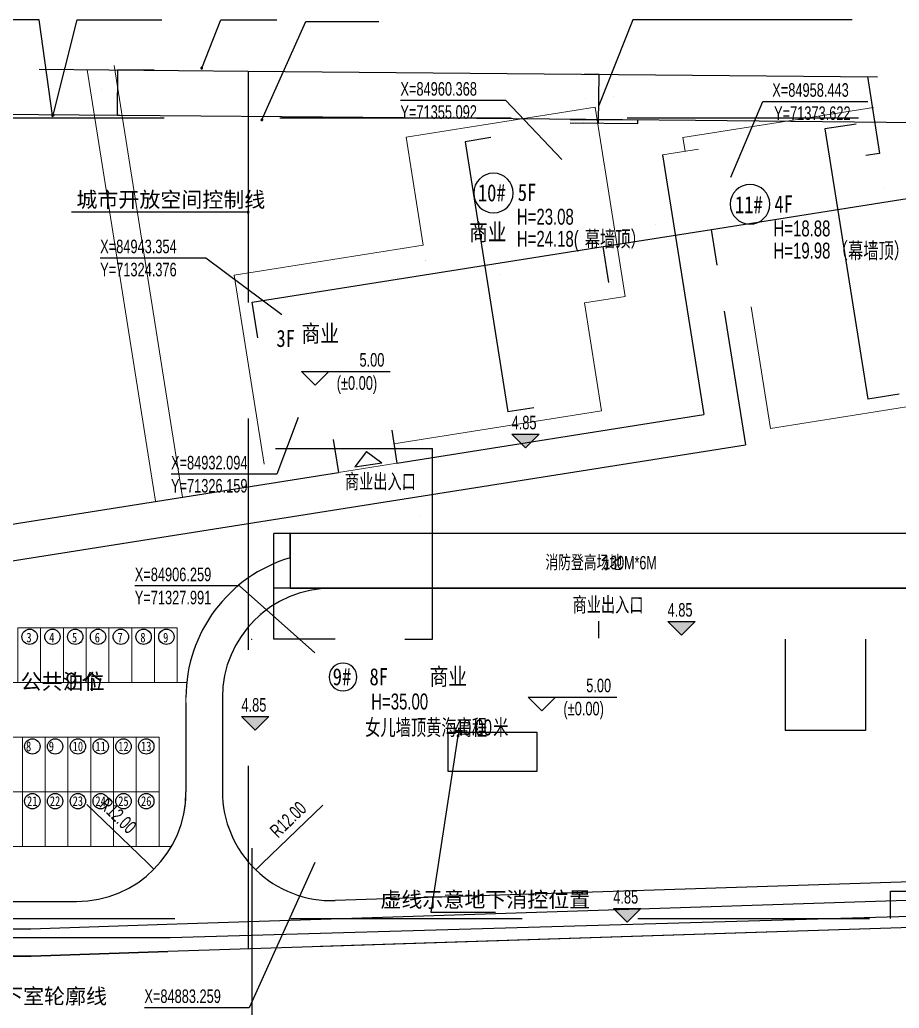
# Model space of a CAD drawing. Header units: metres. Extents: x 71066629 to 71646772, y 84793253 to 85208804.
# Drawn here: x 71295613 to 71392108, y 84867276 to 84975708 of the extents above; entities that cross this region are included whole.
import ezdxf

# ---------------------------------------------------------------- set-up
doc = ezdxf.new("R2010")
doc.units = ezdxf.units.M
doc.header["$LTSCALE"] = 1000
doc.linetypes.add('DASHEDX2', pattern=[38.1, 25.4, -12.7])
for name, color, linetype in [('A_N_DIM_LEAD', 3, 'CONTINUOUS'), ('A_N_PUB_TEXT', 7, 'CONTINUOUS'), ('A_SITEP_TEX_2', 7, 'CONTINUOUS'), ('DIM_COOR', 3, 'CONTINUOUS'), ('DIM_SYMB', 3, 'CONTINUOUS'), ('G-ANNO-DIMS', 3, 'CONTINUOUS'), ('G-ANNO-LEVL', 3, 'CONTINUOUS'), ('G-ANNO-TEXT', 7, 'CONTINUOUS'), ('G-BLDG-MULT', 1, 'CONTINUOUS'), ('G-BSMT-OTLN', 5, 'DASHEDX2'), ('G-FRIE-FLWL', 6, 'CONTINUOUS'), ('G-PLTG', 105, 'CONTINUOUS'), ('G-SITE-开放', 1, 'DASHEDX2'), ('G-STRU', 134, 'CONTINUOUS'), ('G_DRIV_ROAD', 145, 'CONTINUOUS'), ('G_N_PUB_TEXT', 7, 'CONTINUOUS'), ('PUB_DIM', 3, 'CONTINUOUS'), ('PUB_TEXT', 7, 'CONTINUOUS')]:
    doc.layers.add(name, color=color, linetype=linetype)
for name, color, linetype, lineweight in [('G-OTHR', 169, 'CONTINUOUS', 13), ('G-PARG', 35, 'CONTINUOUS', 13), ('G-ROAD-园区', 175, 'CONTINUOUS', 13)]:
    doc.layers.add(name, color=color, linetype=linetype, lineweight=lineweight)
doc.styles.add('_TCH_DIM', font='_TCH_DIM')
doc.styles.add('GAD A', font='GAD A')
doc.styles.get("Standard").update_dxf_attribs({"font": 'STANDARD'})
doc.styles.add('黑体', font='黑体')
doc.dimstyles.get("Standard").update_dxf_attribs({"dimtxt": 2, "dimasz": 1, "dimexe": 0.18, "dimexo": 0.0625, "dimgap": 1, "dimtad": 0, "dimtoh": 1, "dimdec": 1, "dimzin": 0, "dimdsep": 46, "dimtxsty": 'STANDARD', "dimcen": 0.09, "dimadec": 0, "dimazin": 0, "dimtfac": 1, "dimtdec": 4, "dimtofl": 0, "dimtmove": 0, "dimatfit": 3, "dimtolj": 1, "dimtzin": 0, "dimarcsym": 0})

# ---------------------------------------------------------------- blocks, each defined once
blk = doc.blocks.new('*D29')
at = {"layer": 'G-FRIE-FLWL', "color": 0, "linetype": 'ByBlock', "lineweight": -2}
for p, q in [((71330236, 84913359), (71323490, 84913359)), ((71323490, 84907759), (71323490, 84913359)), ((71330236, 84907759), (71323490, 84907759))]:
    blk.add_line(p, q, dxfattribs=at)
for points in [[(71323490, 84913359), (71323490, 84913358), (71323490, 84913358)], [(71323490, 84907759), (71323490, 84907760), (71323490, 84907760)]]:
    blk.add_solid(points, dxfattribs=at)
at = {"layer": 'G-FRIE-FLWL', "color": 0, "linetype": 'CONTINUOUS', "lineweight": -2, "insert": (71321990, 84910559), "char_height": 2, "width": 7.78, "attachment_point": 5, "rotation": 90}
blk.add_mtext('5600.0', dxfattribs=at)
blk = doc.blocks.new('*D30')
at = {"layer": 'G-FRIE-FLWL', "color": 0, "linetype": 'ByBlock', "lineweight": -2}
for p, q in [((71330236, 84919359), (71323490, 84919359)), ((71323490, 84913359), (71323490, 84919359)), ((71330236, 84913359), (71323490, 84913359))]:
    blk.add_line(p, q, dxfattribs=at)
for points in [[(71323490, 84919359), (71323490, 84919358), (71323490, 84919358)], [(71323490, 84913359), (71323490, 84913360), (71323490, 84913360)]]:
    blk.add_solid(points, dxfattribs=at)
at = {"layer": 'G-FRIE-FLWL', "color": 0, "linetype": 'CONTINUOUS', "lineweight": -2, "insert": (71321990, 84916359), "char_height": 2, "width": 7.78, "attachment_point": 5, "rotation": 90}
blk.add_mtext('6000.0', dxfattribs=at)
blk = doc.blocks.new('*D64')
at = {"layer": 'PUB_DIM', "color": 0, "linetype": 'ByBlock', "lineweight": -2}
for p, q in [((71357540, 84969751), (71359176, 84969736)), ((71359128, 84964378), (71359176, 84969736)), ((71357492, 84964393), (71359128, 84964378))]:
    blk.add_line(p, q, dxfattribs=at)
for points in [[(71359176, 84969736), (71359176, 84969735), (71359176, 84969735)], [(71359128, 84964378), (71359128, 84964379), (71359128, 84964379)]]:
    blk.add_solid(points, dxfattribs=at)
at = {"layer": 'PUB_DIM', "color": 0, "linetype": 'CONTINUOUS', "lineweight": -2, "insert": (71357652, 84967071), "char_height": 2, "width": 7.78, "attachment_point": 5, "rotation": 89.48572}
blk.add_mtext('5357.5', dxfattribs=at)
blk = doc.blocks.new('*D67')
at = {"layer": 'G-ANNO-DIMS', "color": 0, "linetype": 'ByBlock', "lineweight": -2}
for p, q in [((71387392, 84964269), (71383961, 84963726)), ((71383961, 84963726), (71388654, 84934095)), ((71392085, 84934638), (71388654, 84934095))]:
    blk.add_line(p, q, dxfattribs=at)
for points in [[(71383961, 84963726), (71383961, 84963725), (71383961, 84963725)], [(71388654, 84934095), (71388653, 84934096), (71388654, 84934096)]]:
    blk.add_solid(points, dxfattribs=at)
at = {"layer": 'G-ANNO-DIMS', "color": 0, "linetype": 'CONTINUOUS', "lineweight": -2, "insert": (71387789, 84949145), "char_height": 2, "width": 6.22, "attachment_point": 5, "rotation": 279}
blk.add_mtext('30.00', dxfattribs=at)
blk = doc.blocks.new('*D68')
at = {"layer": 'G-ANNO-DIMS', "color": 0, "linetype": 'ByBlock', "lineweight": -2}
for p, q in [((71347312, 84962781), (71344474, 84962331)), ((71344474, 84962331), (71349167, 84932701)), ((71352005, 84933150), (71349167, 84932701))]:
    blk.add_line(p, q, dxfattribs=at)
for points in [[(71344474, 84962331), (71344474, 84962330), (71344474, 84962330)], [(71349167, 84932701), (71349167, 84932702), (71349167, 84932702)]]:
    blk.add_solid(points, dxfattribs=at)
at = {"layer": 'G-ANNO-DIMS', "color": 0, "linetype": 'CONTINUOUS', "lineweight": -2, "insert": (71348302, 84947751), "char_height": 2, "width": 6.22, "attachment_point": 5, "rotation": 278.99999}
blk.add_mtext('30.00', dxfattribs=at)
blk = doc.blocks.new('*D69')
at = {"layer": 'G-ANNO-DIMS', "color": 0, "linetype": 'ByBlock', "lineweight": -2}
for p, q in [((71355996, 84964786), (71363424, 84964724)), ((71363420, 84964344), (71363424, 84964724)), ((71355992, 84964406), (71363421, 84964344))]:
    blk.add_line(p, q, dxfattribs=at)
for points in [[(71363424, 84964724), (71363424, 84964723), (71363423, 84964723)], [(71363420, 84964344), (71363420, 84964345), (71363421, 84964345)]]:
    blk.add_solid(points, dxfattribs=at)
at = {"layer": 'G-ANNO-DIMS', "color": 0, "linetype": 'CONTINUOUS', "lineweight": -2, "insert": (71360714, 84967291), "char_height": 2, "width": 4.67, "attachment_point": 5, "rotation": 89.52177}
blk.add_mtext('0.38', dxfattribs=at)
blk = doc.blocks.new('*D70')
at = {"layer": 'G-ANNO-DIMS', "color": 0, "linetype": 'ByBlock', "lineweight": -2}
for p, q in [((71321120, 84944730), (71359640, 84950831)), ((71360262, 84946904), (71359640, 84950832)), ((71321742, 84940803), (71321120, 84944731))]:
    blk.add_line(p, q, dxfattribs=at)
for points in [[(71359640, 84950831), (71359639, 84950831), (71359639, 84950831)], [(71321120, 84944730), (71321121, 84944731), (71321121, 84944730)]]:
    blk.add_solid(points, dxfattribs=at)
at = {"layer": 'G-ANNO-DIMS', "color": 0, "linetype": 'CONTINUOUS', "lineweight": -2, "insert": (71340146, 84949262), "char_height": 2, "width": 6.22, "attachment_point": 5, "rotation": 8.99999}
blk.add_mtext('39.00', dxfattribs=at)
blk = doc.blocks.new('*D71')
at = {"layer": 'G-ANNO-DIMS', "color": 0, "linetype": 'ByBlock', "lineweight": -2}
for p, q in [((71359640, 84950831), (71371493, 84952709)), ((71372115, 84948782), (71371492, 84952709)), ((71360262, 84946904), (71359640, 84950832))]:
    blk.add_line(p, q, dxfattribs=at)
for points in [[(71371493, 84952709), (71371492, 84952708), (71371491, 84952709)], [(71359640, 84950831), (71359641, 84950832), (71359641, 84950831)]]:
    blk.add_solid(points, dxfattribs=at)
at = {"layer": 'G-ANNO-DIMS', "color": 0, "linetype": 'CONTINUOUS', "lineweight": -2, "insert": (71365332, 84953252), "char_height": 2, "width": 5.78, "attachment_point": 5, "rotation": 8.99999}
blk.add_mtext('12.00', dxfattribs=at)
blk = doc.blocks.new('*D72')
at = {"layer": 'G-ANNO-DIMS', "color": 0, "linetype": 'ByBlock', "lineweight": -2}
for p, q in [((71371493, 84952709), (71410012, 84958810)), ((71410634, 84954882), (71410012, 84958810)), ((71372115, 84948782), (71371492, 84952709))]:
    blk.add_line(p, q, dxfattribs=at)
for points in [[(71410012, 84958810), (71410011, 84958809), (71410011, 84958810)], [(71371493, 84952709), (71371493, 84952709), (71371494, 84952709)]]:
    blk.add_solid(points, dxfattribs=at)
at = {"layer": 'G-ANNO-DIMS', "color": 0, "linetype": 'CONTINUOUS', "lineweight": -2, "insert": (71390518, 84957241), "char_height": 2, "width": 6.22, "attachment_point": 5, "rotation": 8.99999}
blk.add_mtext('39.00', dxfattribs=at)
blk = doc.blocks.new('*D74')
at = {"layer": 'G-ANNO-DIMS', "color": 0, "linetype": 'ByBlock', "lineweight": -2}
for p, q in [((71337867, 84928662), (71340895, 84928662)), ((71340895, 84907759), (71340895, 84928662)), ((71337867, 84907759), (71340895, 84907759))]:
    blk.add_line(p, q, dxfattribs=at)
for points in [[(71340895, 84928662), (71340895, 84928661), (71340894, 84928661)], [(71340895, 84907759), (71340894, 84907760), (71340895, 84907760)]]:
    blk.add_solid(points, dxfattribs=at)
at = {"layer": 'G-ANNO-DIMS', "color": 0, "linetype": 'CONTINUOUS', "lineweight": -2, "insert": (71339520, 84921230), "char_height": 2, "width": 9.33, "attachment_point": 5, "rotation": 90}
blk.add_mtext('20902.3', dxfattribs=at)
blk = doc.blocks.new('*D81')
at = {"layer": 'G-ANNO-DIMS', "color": 0, "linetype": 'ByBlock', "lineweight": -2}
for p, q in [((71240553, 84884852), (71240553, 84856704)), ((71321069, 84884852), (71321069, 84856704)), ((71240553, 84856704), (71321069, 84856704))]:
    blk.add_line(p, q, dxfattribs=at)
for points in [[(71240553, 84856704), (71240554, 84856705), (71240554, 84856704)], [(71321069, 84856704), (71321068, 84856704), (71321068, 84856705)]]:
    blk.add_solid(points, dxfattribs=at)
at = {"layer": 'G-ANNO-DIMS', "color": 0, "linetype": 'CONTINUOUS', "lineweight": -2, "insert": (71280811, 84858204), "char_height": 2, "width": 6.44, "attachment_point": 5}
blk.add_mtext('80.47', dxfattribs=at)
blk = doc.blocks.new('*D82')
at = {"layer": 'G-ANNO-DIMS', "color": 0, "linetype": 'ByBlock', "lineweight": -2}
for p, q in [((71321069, 84884852), (71321069, 84856704)), ((71460491, 84884852), (71460491, 84856704)), ((71321069, 84856704), (71460491, 84856704))]:
    blk.add_line(p, q, dxfattribs=at)
for points in [[(71321069, 84856704), (71321070, 84856705), (71321070, 84856704)], [(71460491, 84856704), (71460490, 84856704), (71460490, 84856705)]]:
    blk.add_solid(points, dxfattribs=at)
at = {"layer": 'G-ANNO-DIMS', "color": 0, "linetype": 'CONTINUOUS', "lineweight": -2, "insert": (71390780, 84858204), "char_height": 2, "width": 10.67, "attachment_point": 5}
blk.add_mtext('139422.7', dxfattribs=at)
blk = doc.blocks.new('*D89')
at = {"layer": 'G-ANNO-DIMS', "color": 0, "linetype": 'ByBlock', "lineweight": -2}
for p, q in [((71306328, 84965201), (71306369, 84970201)), ((71310370, 84970167), (71306369, 84970201)), ((71310328, 84965168), (71306327, 84965201))]:
    blk.add_line(p, q, dxfattribs=at)
for points in [[(71306369, 84970201), (71306370, 84970200), (71306369, 84970200)], [(71306328, 84965201), (71306327, 84965202), (71306328, 84965202)]]:
    blk.add_solid(points, dxfattribs=at)
at = {"layer": 'G-ANNO-DIMS', "color": 0, "linetype": 'CONTINUOUS', "lineweight": -2, "insert": (71304573, 84968045), "char_height": 2, "width": 4.67, "attachment_point": 5, "rotation": 89.52143}
blk.add_mtext('5.00', dxfattribs=at)
blk = doc.blocks.new('*D143')
at = {"layer": 'PUB_DIM', "color": 0, "linetype": 'ByBlock', "lineweight": -2}
for p, q in [((71321064, 84907760), (71321058, 84907760)), ((71321058, 84907734), (71321058, 84907760)), ((71321064, 84907734), (71321058, 84907734))]:
    blk.add_line(p, q, dxfattribs=at)
for points in [[(71321058, 84907760), (71321059, 84907759), (71321058, 84907759)], [(71321058, 84907734), (71321058, 84907735), (71321059, 84907735)]]:
    blk.add_solid(points, dxfattribs=at)
at = {"layer": 'PUB_DIM', "color": 0, "linetype": 'CONTINUOUS', "lineweight": -2, "insert": (71321057, 84907747), "char_height": 2, "width": 4.67, "attachment_point": 5, "rotation": 90}
blk.add_mtext('26.0', dxfattribs=at)
blk = doc.blocks.new('*D144')
at = {"layer": 'PUB_DIM', "color": 0, "linetype": 'ByBlock', "lineweight": -2}
for p, q in [((71321064, 84907734), (71321058, 84907734)), ((71321058, 84907729), (71321058, 84907734)), ((71321064, 84907729), (71321058, 84907729))]:
    blk.add_line(p, q, dxfattribs=at)
for points in [[(71321058, 84907734), (71321059, 84907733), (71321058, 84907733)], [(71321058, 84907729), (71321058, 84907730), (71321059, 84907730)]]:
    blk.add_solid(points, dxfattribs=at)
at = {"layer": 'PUB_DIM', "color": 0, "linetype": 'CONTINUOUS', "lineweight": -2, "insert": (71321057, 84907731), "char_height": 2, "width": 3.33, "attachment_point": 5, "rotation": 90}
blk.add_mtext('4.8', dxfattribs=at)
blk = doc.blocks.new('*D145')
at = {"layer": 'PUB_DIM', "color": 0, "linetype": 'ByBlock', "lineweight": -2}
for p, q in [((71321064, 84907729), (71321058, 84907729)), ((71321058, 84907726), (71321058, 84907729)), ((71321064, 84907726), (71321058, 84907726))]:
    blk.add_line(p, q, dxfattribs=at)
for points in [[(71321058, 84907729), (71321059, 84907728), (71321058, 84907728)], [(71321058, 84907726), (71321058, 84907727), (71321059, 84907727)]]:
    blk.add_solid(points, dxfattribs=at)
at = {"layer": 'PUB_DIM', "color": 0, "linetype": 'CONTINUOUS', "lineweight": -2, "insert": (71321057, 84907731), "char_height": 2, "width": 3.11, "attachment_point": 5, "rotation": 90}
blk.add_mtext('3.0', dxfattribs=at)
blk = doc.blocks.new('*D156')
at = {"layer": 'PUB_DIM', "color": 0, "linetype": 'ByBlock', "lineweight": -2}
for p, q in [((71327288, 84907781), (71327293, 84907781)), ((71327292, 84907760), (71327297, 84907760)), ((71327293, 84907781), (71327296, 84907760))]:
    blk.add_line(p, q, dxfattribs=at)
for points in [[(71327293, 84907781), (71327293, 84907780), (71327293, 84907780)], [(71327296, 84907760), (71327296, 84907761), (71327296, 84907761)]]:
    blk.add_solid(points, dxfattribs=at)
at = {"layer": 'PUB_DIM', "color": 0, "linetype": 'CONTINUOUS', "lineweight": -2, "insert": (71327296, 84907771), "char_height": 2, "width": 4.22, "attachment_point": 5, "rotation": 279}
blk.add_mtext('21.2', dxfattribs=at)
blk = doc.blocks.new('*D161')
at = {"layer": 'PUB_DIM', "color": 0, "linetype": 'ByBlock', "lineweight": -2}
for p, q in [((71321064, 84907760), (71321058, 84907760)), ((71321058, 84907734), (71321058, 84907760)), ((71321064, 84907734), (71321058, 84907734))]:
    blk.add_line(p, q, dxfattribs=at)
for points in [[(71321058, 84907760), (71321059, 84907759), (71321058, 84907759)], [(71321058, 84907734), (71321058, 84907735), (71321059, 84907735)]]:
    blk.add_solid(points, dxfattribs=at)
at = {"layer": 'PUB_DIM', "color": 0, "linetype": 'CONTINUOUS', "lineweight": -2, "insert": (71321057, 84907747), "char_height": 2, "width": 4.67, "attachment_point": 5, "rotation": 90}
blk.add_mtext('26.0', dxfattribs=at)
blk = doc.blocks.new('*D162')
at = {"layer": 'PUB_DIM', "color": 0, "linetype": 'ByBlock', "lineweight": -2}
for p, q in [((71321064, 84907734), (71321058, 84907734)), ((71321058, 84907729), (71321058, 84907734)), ((71321064, 84907729), (71321058, 84907729))]:
    blk.add_line(p, q, dxfattribs=at)
for points in [[(71321058, 84907734), (71321059, 84907733), (71321058, 84907733)], [(71321058, 84907729), (71321058, 84907730), (71321059, 84907730)]]:
    blk.add_solid(points, dxfattribs=at)
at = {"layer": 'PUB_DIM', "color": 0, "linetype": 'CONTINUOUS', "lineweight": -2, "insert": (71321057, 84907731), "char_height": 2, "width": 3.33, "attachment_point": 5, "rotation": 90}
blk.add_mtext('4.8', dxfattribs=at)
blk = doc.blocks.new('*D163')
at = {"layer": 'PUB_DIM', "color": 0, "linetype": 'ByBlock', "lineweight": -2}
for p, q in [((71321064, 84907729), (71321058, 84907729)), ((71321058, 84907726), (71321058, 84907729)), ((71321064, 84907726), (71321058, 84907726))]:
    blk.add_line(p, q, dxfattribs=at)
for points in [[(71321058, 84907729), (71321059, 84907728), (71321058, 84907728)], [(71321058, 84907726), (71321058, 84907727), (71321059, 84907727)]]:
    blk.add_solid(points, dxfattribs=at)
at = {"layer": 'PUB_DIM', "color": 0, "linetype": 'CONTINUOUS', "lineweight": -2, "insert": (71321057, 84907731), "char_height": 2, "width": 3.11, "attachment_point": 5, "rotation": 90}
blk.add_mtext('3.0', dxfattribs=at)
blk = doc.blocks.new('*D170')
at = {"layer": 'PUB_DIM', "color": 0, "linetype": 'ByBlock', "lineweight": -2}
for p, q in [((71327288, 84907781), (71327293, 84907781)), ((71327292, 84907760), (71327297, 84907760)), ((71327293, 84907781), (71327296, 84907760))]:
    blk.add_line(p, q, dxfattribs=at)
for points in [[(71327293, 84907781), (71327293, 84907780), (71327293, 84907780)], [(71327296, 84907760), (71327296, 84907761), (71327296, 84907761)]]:
    blk.add_solid(points, dxfattribs=at)
at = {"layer": 'PUB_DIM', "color": 0, "linetype": 'CONTINUOUS', "lineweight": -2, "insert": (71327296, 84907771), "char_height": 2, "width": 4.22, "attachment_point": 5, "rotation": 279}
blk.add_mtext('21.2', dxfattribs=at)
blk = doc.blocks.new('*D171')
at = {"layer": 'PUB_DIM', "color": 0, "linetype": 'ByBlock', "lineweight": -2}
for p, q in [((71367425, 84907765), (71367421, 84907765)), ((71367421, 84907760), (71367421, 84907765)), ((71367425, 84907760), (71367421, 84907760))]:
    blk.add_line(p, q, dxfattribs=at)
for points in [[(71367421, 84907765), (71367421, 84907764), (71367421, 84907764)], [(71367421, 84907760), (71367421, 84907761), (71367421, 84907761)]]:
    blk.add_solid(points, dxfattribs=at)
at = {"layer": 'PUB_DIM', "color": 0, "linetype": 'CONTINUOUS', "lineweight": -2, "insert": (71367420, 84907762), "char_height": 2, "width": 3.11, "attachment_point": 5, "rotation": 270}
blk.add_mtext('5.0', dxfattribs=at)
blk = doc.blocks.new('*D172')
at = {"layer": 'PUB_DIM', "color": 0, "linetype": 'ByBlock', "lineweight": -2}
for p, q in [((71367425, 84907771), (71367421, 84907771)), ((71367421, 84907765), (71367421, 84907771)), ((71367425, 84907765), (71367421, 84907765))]:
    blk.add_line(p, q, dxfattribs=at)
for points in [[(71367421, 84907771), (71367421, 84907770), (71367421, 84907770)], [(71367421, 84907765), (71367421, 84907766), (71367421, 84907766)]]:
    blk.add_solid(points, dxfattribs=at)
at = {"layer": 'PUB_DIM', "color": 0, "linetype": 'CONTINUOUS', "lineweight": -2, "insert": (71367420, 84907768), "char_height": 2, "width": 3.11, "attachment_point": 5, "rotation": 270}
blk.add_mtext('6.0', dxfattribs=at)

msp = doc.modelspace()

# ---------------------------------------------------------------- hatches: boundary and pattern name
at = {"layer": 'G-ANNO-LEVL'}
for points in [[(71351089.15, 84928754.3), (71349589.15, 84930254.3), (71352589.15, 84930254.3)], [(71368206.99, 84908206.87), (71366706.99, 84909706.87), (71369706.99, 84909706.87)], [(71321446.41, 84897778.79), (71319946.41, 84899278.79), (71322946.41, 84899278.79)], [(71362242.84, 84876726.32), (71360742.84, 84878226.32), (71363742.84, 84878226.32)]]:
    msp.add_hatch(color=256, dxfattribs=at).paths.add_polyline_path(points, flags=0)
at = {"layer": 'G-FRIE-FLWL'}
h = msp.add_hatch(dxfattribs=at)
h.set_pattern_fill('AR-HBONE', color=256, scale=1000, style=0)
h.set_pattern_definition([])
edge = h.paths.add_edge_path(flags=0)
edge.add_line((71422891.6, 84958159.31), (71422891.6, 84931359.31))
edge.add_arc((71410891.6, 84931359.31), 12000, 270, 0, ccw=False)
edge.add_line((71410891.6, 84919359.31), (71325291.54, 84919359.31))
edge.add_line((71325291.54, 84919359.31), (71325291.54, 84913359.31))
edge.add_line((71325291.54, 84913359.31), (71410891.6, 84913359.31))
edge.add_arc((71410891.6, 84931359.31), 18000, 270, 0)
edge.add_line((71428891.6, 84931359.31), (71428891.6, 84958159.32))
edge.add_line((71428891.6, 84958159.32), (71422891.6, 84958159.31))
at = {"layer": 'G-PLTG'}
h = msp.add_hatch(dxfattribs=at)
h.set_pattern_fill('CROSS', color=256, scale=500, style=0)
h.set_pattern_definition([])
h.paths.add_polyline_path([(71272819.29, 84923494.12), (71273836.12, 84917074.11), (71310516.25, 84922883.67), (71303017.51, 84970228.86), (71266149.71, 84970535.81), (71259417.97, 84970255), (71266970.88, 84922567.83)], flags=0)
h = msp.add_hatch(dxfattribs=at)
h.set_pattern_fill('CROSS', color=256, scale=500, style=0)
h.set_pattern_definition([])
h.paths.add_polyline_path([(71337997.71, 84962824.24), (71358739.16, 84966109.36), (71362025.25, 84945362.82), (71357587.72, 84944613.26), (71359456.9, 84932811.69), (71336654.4, 84929200.13), (71336990.7, 84927076.81), (71359793.2, 84930688.37), (71370657.93, 84932409.18), (71366144.83, 84960903.78), (71368613.89, 84961294.84), (71368379.24, 84962776.37), (71389158.83, 84966067.53), (71388619.69, 84969471.53), (71306058.93, 84970203.45), (71313479.32, 84923352.98), (71322754.89, 84924822.08), (71330570.73, 84926059.99), (71330234.42, 84928183.31), (71322418.59, 84926945.4), (71319133.46, 84947686.86), (71339874.92, 84950971.98)], flags=0)
h = msp.add_hatch(dxfattribs=at)
h.set_pattern_fill('CROSS', color=256, scale=500, style=0)
h.set_pattern_definition([])
edge = h.paths.add_edge_path(flags=0)
edge.add_line((71409631.09, 84925359.31), (71409631.09, 84919359.31))
edge.add_line((71409631.09, 84919359.31), (71410891.6, 84919359.31))
edge.add_arc((71410891.6, 84931359.31), 12000, 270, 0)
edge.add_line((71422891.6, 84931359.31), (71422891.6, 84958159.31))
edge.add_line((71422891.6, 84958159.31), (71425908.21, 84958159.32))
edge.add_arc((71440891.6, 84952547.01), 16000, 90, 159.4656445, ccw=False)
edge.add_line((71440891.6, 84968547.01), (71440895.56, 84968923.43))
edge.add_line((71440895.56, 84968923.43), (71393183.13, 84969425.16))
edge.add_line((71393183.13, 84969425.16), (71395480.64, 84954919.23))
edge.add_line((71395480.64, 84954919.23), (71411739.37, 84957494.36))
edge.add_line((71411739.37, 84957494.36), (71415024.49, 84936752.9))
edge.add_line((71415024.49, 84936752.9), (71377986.02, 84930886.59))
edge.add_line((71377986.02, 84930886.59), (71375874.15, 84944220.38))
edge.add_line((71375874.15, 84944220.38), (71372911.41, 84943751.13))
edge.add_line((71372911.41, 84943751.13), (71375234.43, 84929084.16))
edge.add_line((71375234.43, 84929084.16), (71248287.88, 84908977.81))
edge.add_line((71248287.88, 84908977.81), (71250400.77, 84908977.81))
edge.add_line((71250400.77, 84908977.81), (71312900.78, 84908999.99))
edge.add_line((71312900.78, 84908999.99), (71315788.83, 84908999.99))
edge.add_arc((71329846.57, 84901359.31), 16000, 106.5402702, 151.474984, ccw=False)
edge.add_line((71325291.54, 84916697.23), (71325291.54, 84919359.31))
edge.add_line((71325291.54, 84919359.31), (71392131.09, 84919359.31))
edge.add_line((71392131.09, 84919359.31), (71392131.09, 84925359.31))
edge.add_line((71392131.09, 84925359.31), (71409631.09, 84925359.31))
h = msp.add_hatch(dxfattribs=at)
h.set_pattern_fill('CROSS', color=256, scale=500, style=0)
h.set_pattern_definition([])
edge = h.paths.add_edge_path(flags=0)
edge.add_line((71315788.83, 84908999.99), (71312900.78, 84908999.99))
edge.add_line((71312900.78, 84908999.99), (71312900.78, 84902999.99))
edge.add_line((71312900.78, 84902999.99), (71313930.91, 84902999.99))
edge.add_arc((71329846.57, 84901359.31), 16000, 151.474984, 174.114408, ccw=False)

# ---------------------------------------------------------------- linework, layer by layer
at = {"layer": 'A_N_DIM_LEAD'}
for p, q in [((71343691.45, 84897159.31), (71340702.34, 84877829.08)), ((71340702.34, 84877829.08), (71347824.83, 84877829.08))]:
    msp.add_line(p, q, dxfattribs=at)
msp.add_lwpolyline([(71343706.73, 84897258.14, 1), (71343676.17, 84897060.49, 1)], format="xyb", close=True, dxfattribs=at)
at = {"layer": 'A_SITEP_TEX_2'}
msp.add_lwpolyline([(71359097.26, 84909732.94), (71359097.26, 84907860.92)], dxfattribs=at)
at = {"layer": 'DIM_COOR', "color": 3}
for p, q in [((71348930.3, 84966857.55), (71337380.3, 84966857.55)), ((71355092.38, 84960368.2), (71348930.3, 84966857.55)), ((71373621.66, 84958443.12), (71377126.75, 84966734.9)), ((71377126.75, 84966734.9), (71388676.75, 84966734.9)), ((71316041.54, 84949573.44), (71304436.54, 84949573.44)), ((71324375.88, 84943353.6), (71316041.54, 84949573.44)), ((71326159.23, 84932093.96), (71323813.67, 84925858.61)), ((71323813.67, 84925858.61), (71312208.67, 84925858.61)), ((71319727.44, 84913596.44), (71308232.44, 84913596.44)), ((71327991.45, 84906259.31), (71319727.44, 84913596.44)), ((71327991.45, 84883259.31), (71320779.17, 84867325.58)), ((71320779.17, 84867325.58), (71309284.17, 84867325.58))]:
    msp.add_line(p, q, dxfattribs=at)
at = {"layer": 'DIM_SYMB'}
msp.add_lwpolyline([(71386927.81, 84975708.13), (71362863.37, 84975708.13), (71359145.08, 84966311.22)], dxfattribs=at)
at = {"layer": 'G-ANNO-DIMS'}
for p, q in [((71297737.51, 84975708.13), (71287546.1, 84975708.13)), ((71299209.62, 84965198.07), (71297737.51, 84975708.13)), ((71299288.29, 84965259.81), (71301928.02, 84975691.18)), ((71301928.02, 84975691.18), (71311199.02, 84975691.18)), ((71315580.04, 84970401.09), (71317678.31, 84975691.18)), ((71317678.31, 84975691.18), (71323832.18, 84975691.18)), ((71322179.07, 84964733.54), (71327010.5, 84975517.47)), ((71327010.5, 84975517.47), (71335027.83, 84975517.47)), ((71309869.71, 84954614.39), (71301302.89, 84954614.39)), ((71320666.62, 84954614.39), (71309869.71, 84954614.39)), ((71323665.47, 84928661.59), (71339366.45, 84928661.59))]:
    msp.add_line(p, q, dxfattribs=at)
for points in [[(71315543.17, 84970308.14, 1), (71315616.91, 84970494.05, 1)], [(71299223.49, 84965099.04, 1), (71299195.75, 84965297.11, 1)], [(71299263.75, 84965162.86, 1), (71299312.82, 84965356.75, 1)], [(71322138.18, 84964642.28, 1), (71322219.95, 84964824.8, 1)], [(71320766.62, 84954614.39, 1), (71320566.62, 84954614.39, 1)]]:
    msp.add_lwpolyline(points, format="xyb", close=True, dxfattribs=at)
at = {"layer": 'G-ANNO-LEVL'}
for p, q in [((71328009.85, 84935633.37), (71326509.85, 84937133.37)), ((71326509.85, 84937133.37), (71336237.35, 84937133.37)), ((71328009.85, 84935633.37), (71329509.85, 84937133.37)), ((71351089.15, 84928754.3), (71349589.15, 84930254.3)), ((71349589.15, 84930254.3), (71352589.15, 84930254.3)), ((71351089.15, 84928754.3), (71352589.15, 84930254.3)), ((71368206.99, 84908206.87), (71366706.99, 84909706.87)), ((71366706.99, 84909706.87), (71369706.99, 84909706.87)), ((71368206.99, 84908206.87), (71369706.99, 84909706.87)), ((71352886.61, 84899915.02), (71351386.61, 84901415.02)), ((71351386.61, 84901415.02), (71361114.11, 84901415.02)), ((71352886.61, 84899915.02), (71354386.61, 84901415.02)), ((71321446.41, 84897778.79), (71319946.41, 84899278.79)), ((71319946.41, 84899278.79), (71322946.41, 84899278.79)), ((71321446.41, 84897778.79), (71322946.41, 84899278.79)), ((71362242.84, 84876726.32), (71360742.84, 84878226.32)), ((71360742.84, 84878226.32), (71363742.84, 84878226.32)), ((71362242.84, 84876726.32), (71363742.84, 84878226.32))]:
    msp.add_line(p, q, dxfattribs=at)
at = {"layer": 'G-ANNO-LEVL', "color": 2}
for p, q in [((71333644.4, 84928356.82), (71332382.15, 84926651.91)), ((71333644.4, 84928356.82), (71335349.31, 84927094.56)), ((71332382.15, 84926651.91), (71335349.31, 84927094.56))]:
    msp.add_line(p, q, dxfattribs=at)
at = {"layer": 'G-ANNO-TEXT'}
for points in [[(71345415.86, 84956702.99, 1), (71349754.24, 84956702.99, 1)], [(71373564.01, 84955464.74, 1), (71377902.38, 84955464.74, 1)], [(71329561, 84903608.03, 1), (71332595.89, 84903608.03, 1)]]:
    msp.add_lwpolyline(points, format="xyb", close=True, dxfattribs=at)
for centre in [(71296700.12, 84908024), (71299200.12, 84908024), (71301700.12, 84908024), (71304200.12, 84908024), (71306700.12, 84908024), (71309200.12, 84908024), (71311700.12, 84908024), (71296992.73, 84895990.54), (71299492.73, 84895990.54), (71301992.73, 84895990.54), (71304492.73, 84895990.54), (71306992.73, 84895990.54), (71309492.73, 84895990.54), (71296992.73, 84889990.54), (71299492.73, 84889990.54), (71301992.73, 84889990.54), (71304492.73, 84889990.54), (71306992.73, 84889990.54), (71309492.73, 84889990.54)]:
    msp.add_circle(centre, 843.02, dxfattribs=at)
at = {"layer": 'G-BLDG-MULT', "linetype": 'CONTINUOUS'}
msp.add_lwpolyline([(71145082.8, 84947145.13), (71143693.33, 84875999.99), (71281870, 84875999.99), (71296811.98, 84875999.99), (71311745.98, 84876484.26), (71466129.69, 84881489.51), (71464935.39, 84925672.06), (71467623.38, 84955755.7), (71467410.2, 84963644.29), (71369769.26, 84964671.24), (71337717.68, 84964938.77), (71266511.92, 84965533.62), (71265268.49, 84965533.22), (71264047.09, 84965511.4), (71262826.14, 84965468.28), (71261606.21, 84965403.85), (71260387.02, 84965318.14), (71259170.08, 84965211.39), (71257955.46, 84965083.21), (71256754.53, 84964935.28), (71254843.76, 84964656.75), (71145082.8, 84947145.13)], dxfattribs=at)
at = {"layer": 'G-BSMT-OTLN'}
msp.add_lwpolyline([(71463841.63, 84964909.49), (71234641.63, 84964909.49), (71234641.63, 84958909.49), (71195336.44, 84958909.49), (71145191.63, 84950909.23), (71145191.63, 84880109.49), (71249141.63, 84880109.49), (71249141.63, 84877109.49), (71391141.63, 84877109.49), (71391141.63, 84880109.49), (71463841.63, 84880109.49)], close=True, dxfattribs=at)
at = {"layer": 'G-FRIE-FLWL', "linetype": 'CONTINUOUS'}
for p, q in [((71410891.6, 84919359.31), (71325291.54, 84919359.31)), ((71325291.54, 84916697.23), (71325291.54, 84919359.31)), ((71413491.61, 84913359.31), (71329846.57, 84913359.31)), ((71313846.57, 84900759.54), (71313846.57, 84891000)), ((71317846.57, 84901359.31), (71317846.57, 84891078.46)), ((71413880.46, 84881796.6), (71330235.41, 84879084.76)), ((71260247.48, 84879000), (71301846.57, 84879000)), ((71450769.18, 84878990.46), (71312104.59, 84875000)), ((71450801.58, 84877990.99), (71328608.6, 84874029.39)), ((71312104.59, 84875000), (71240555.93, 84875000))]:
    msp.add_line(p, q, dxfattribs=at)
msp.add_lwpolyline([(71422891.6, 84958159.31), (71422891.6, 84931359.31, -0.414213562), (71410891.6, 84919359.31), (71325291.54, 84919359.31), (71325291.54, 84913359.31), (71410891.6, 84913359.31, 0.414213562), (71428891.6, 84931359.31), (71428891.6, 84958159.32), (71422891.6, 84958159.31)], format="xyb", dxfattribs=at)
for centre, radius, start, end in [((71329846.57, 84901359.31), 16000, 106.5402702, 180), ((71329846.57, 84901359.31), 12000, 90, 180), ((71301846.57, 84891000), 12000, 270, 0), ((71329846.57, 84891078.46), 12000, 180, 271.8569273)]:
    msp.add_arc(centre, radius, start, end, dxfattribs=at)
at = {"layer": 'G-OTHR'}
msp.add_line((71330570.73, 84926059.99), (71336990.7, 84927076.81), dxfattribs=at)
at = {"layer": 'G-PARG'}
for points in [[(71295400.78, 84902999.99), (71295400.78, 84908999.99), (71297900.78, 84908999.99), (71297900.78, 84902999.99), (71295400.78, 84902999.99)], [(71297900.78, 84902999.99), (71297900.78, 84908999.99), (71300400.78, 84908999.99), (71300400.78, 84902999.99), (71297900.78, 84902999.99)], [(71300400.78, 84902999.99), (71300400.78, 84908999.99), (71302900.78, 84908999.99), (71302900.78, 84902999.99), (71300400.78, 84902999.99)], [(71302900.78, 84902999.99), (71302900.78, 84908999.99), (71305400.78, 84908999.99), (71305400.78, 84902999.99), (71302900.78, 84902999.99)], [(71305400.78, 84902999.99), (71305400.78, 84908999.99), (71307900.78, 84908999.99), (71307900.78, 84902999.99), (71305400.78, 84902999.99)], [(71307900.78, 84902999.99), (71307900.78, 84908999.99), (71310400.78, 84908999.99), (71310400.78, 84902999.99), (71307900.78, 84902999.99)], [(71310400.78, 84902999.99), (71310400.78, 84908999.99), (71312900.78, 84908999.99), (71312900.78, 84902999.99), (71310400.78, 84902999.99)], [(71293400.77, 84890999.99), (71293400.77, 84896999.99), (71295900.77, 84896999.99), (71295900.77, 84890999.99), (71293400.77, 84890999.99)], [(71295900.77, 84890999.99), (71295900.77, 84896999.99), (71298400.77, 84896999.99), (71298400.77, 84890999.99), (71295900.77, 84890999.99)], [(71298400.77, 84890999.99), (71298400.77, 84896999.99), (71300900.77, 84896999.99), (71300900.77, 84890999.99), (71298400.77, 84890999.99)], [(71300900.77, 84890999.99), (71300900.77, 84896999.99), (71303400.77, 84896999.99), (71303400.77, 84890999.99), (71300900.77, 84890999.99)], [(71303400.77, 84890999.99), (71303400.77, 84896999.99), (71305900.77, 84896999.99), (71305900.77, 84890999.99), (71303400.77, 84890999.99)], [(71305900.77, 84890999.99), (71305900.77, 84896999.99), (71308400.77, 84896999.99), (71308400.77, 84890999.99), (71305900.77, 84890999.99)], [(71308400.77, 84890999.99), (71308400.77, 84896999.99), (71310900.77, 84896999.99), (71310900.77, 84890999.99), (71308400.77, 84890999.99)], [(71293400.77, 84890999.99), (71293400.77, 84884999.99), (71295900.77, 84884999.99), (71295900.77, 84890999.99), (71293400.77, 84890999.99)], [(71295900.77, 84890999.99), (71295900.77, 84884999.99), (71298400.77, 84884999.99), (71298400.77, 84890999.99), (71295900.77, 84890999.99)], [(71298400.77, 84890999.99), (71298400.77, 84884999.99), (71300900.77, 84884999.99), (71300900.77, 84890999.99), (71298400.77, 84890999.99)], [(71300900.77, 84890999.99), (71300900.77, 84884999.99), (71303400.77, 84884999.99), (71303400.77, 84890999.99), (71300900.77, 84890999.99)], [(71303400.77, 84890999.99), (71303400.77, 84884999.99), (71305900.77, 84884999.99), (71305900.77, 84890999.99), (71303400.77, 84890999.99)], [(71305900.77, 84890999.99), (71305900.77, 84884999.99), (71308400.77, 84884999.99), (71308400.77, 84890999.99), (71305900.77, 84890999.99)], [(71308400.77, 84890999.99), (71308400.77, 84884999.99), (71310900.77, 84884999.99), (71310900.77, 84890999.99), (71308400.77, 84890999.99)]]:
    msp.add_lwpolyline(points, dxfattribs=at)
at = {"layer": 'G-ROAD-园区'}
for p, q in [((71303017.5, 84970228.91), (71310516.25, 84922883.67)), ((71305980.57, 84970698.21), (71313479.32, 84923352.98)), ((71389277.91, 84966086.39), (71368379.24, 84962776.37)), ((71368379.24, 84962776.37), (71368613.89, 84961294.84)), ((71370095.43, 84961529.49), (71366144.83, 84960903.78)), ((71377986.02, 84930886.59), (71375874.15, 84944220.38)), ((71377986.02, 84930886.59), (71415024.49, 84936752.9)), ((71336654.4, 84929200.13), (71359456.9, 84932811.69)), ((71325291.54, 84919359.31), (71410891.6, 84919359.31)), ((71325291.54, 84919359.31), (71325291.54, 84916697.23)), ((71313930.91, 84902999.99), (71249234.68, 84902999.99)), ((71313846.57, 84901359.31), (71313846.57, 84891000)), ((71310900.77, 84884999.99), (71312238.87, 84884999.99))]:
    msp.add_line(p, q, dxfattribs=at)
for points in [[(71322418.59, 84926945.4), (71319133.46, 84947686.86), (71339874.92, 84950971.98), (71337997.71, 84962824.24), (71358739.16, 84966109.36), (71359763.64, 84959641.05)], [(71359456.9, 84932811.69), (71357579.89, 84944662.67), (71362025.25, 84945362.82), (71359680.34, 84960168.04)]]:
    msp.add_lwpolyline(points, dxfattribs=at)
for centre, radius, start, end in [((71329846.57, 84901359.31), 16000, 106.5402702, 180), ((71301846.57, 84891000), 12000, 329.999964, 0)]:
    msp.add_arc(centre, radius, start, end, dxfattribs=at)
at = {"layer": 'G-SITE-开放'}
msp.add_lwpolyline([(71320666.62, 84970081.45), (71320666.62, 84873771.75)], dxfattribs=at)
at = {"layer": 'G-STRU'}
for p, q in [((71388619.43, 84969473.16), (71389953.45, 84961050.5)), ((71366144.83, 84960903.78), (71370657.93, 84932409.18)), ((71389953.45, 84961050.5), (71388433.79, 84960809.81)), ((71372911.37, 84943751.33), (71375234.43, 84929084.16)), ((71336990.7, 84927076.81), (71370657.93, 84932409.18)), ((71336419.75, 84930681.67), (71336990.7, 84927076.81)), ((71248287.88, 84908977.81), (71375234.43, 84929084.16)), ((71329999.77, 84929664.84), (71330570.73, 84926059.99)), ((71247662.15, 84912928.56), (71330570.73, 84926059.99))]:
    msp.add_line(p, q, dxfattribs=at)
at = {"layer": 'G-STRU', "linetype": 'DASHEDX2'}
for p, q in [((71379591.45, 84907759.31), (71379591.45, 84897759.31)), ((71388391.45, 84907759.31), (71388391.45, 84897759.31)), ((71388391.45, 84897759.31), (71379591.45, 84897759.31))]:
    msp.add_line(p, q, dxfattribs=at)
at = {"layer": 'G-STRU'}
msp.add_lwpolyline([(71342619.12, 84897561.24), (71352337.92, 84897561.24), (71352337.92, 84893259.52), (71342619.12, 84893259.52)], close=True, dxfattribs=at)
at = {"layer": 'G_DRIV_ROAD'}
for p, q in [((71471208.19, 84878652.59), (71311843.2, 84873485.84)), ((71296860.6, 84873000), (71311843.2, 84873485.84)), ((71311843.2, 84873485.84), (71296860.6, 84873000)), ((71281870, 84873000), (71296860.6, 84873000)), ((71296860.6, 84873000), (71281870, 84873000))]:
    msp.add_line(p, q, dxfattribs=at)
msp.add_lwpolyline([(71297748.16, 84970272.92), (71320666.58, 84970081.49), (71389739.21, 84969461.48)], dxfattribs=at)
at = {"layer": 'PUB_DIM'}
for points in [[(71302984.44, 84889619.4), (71309612.97, 84883209.85), (71310331.85, 84882514.72)], [(71328847.3, 84889561.47), (71322218.78, 84883151.93), (71321499.89, 84882456.79)]]:
    msp.add_lwpolyline(points, dxfattribs=at)

# ---------------------------------------------------------------- texts
at = {"layer": 'A_N_PUB_TEXT', "style": '_TCH_DIM'}
for s, p in [('城市开放空间控制线', (71301827.89, 84955139.39)), ('虚线示意地下消控位置', (71335183.67, 84878354.08)), ('地下室轮廓线', (71291368.5, 84867750.56))]:
    msp.add_text(s, height=1687.943, dxfattribs=at).set_placement(p)
at = {"layer": 'A_N_PUB_TEXT', "style": '_TCH_DIM', "width": 0.705882}
for s, p in [('5.00', (71332887.35, 84937658.37)), ('(%%P0.00)', (71330387.35, 84935120.87)), ('4.85', (71349579.15, 84930779.3)), ('4.85', (71366696.99, 84910231.87)), ('5.00', (71357764.11, 84901940.02)), ('4.85', (71319936.41, 84899803.79)), ('(%%P0.00)', (71355264.11, 84899402.52)), ('4.85', (71360732.84, 84878751.32))]:
    msp.add_text(s, height=1487.5, dxfattribs=at).set_placement(p)
at = {"layer": 'G-ANNO-TEXT'}
for s, height, style, width, p in [('10#', 1877.637, '黑体', 0.8, (71345865.14, 84955792.69)), ('5F', 1877.637, '黑体', 0.8, (71350249.49, 84955838.86)), ('11#', 1877.637, '黑体', 0.8, (71374070.41, 84954482.89)), ('4F', 1877.637, '黑体', 0.8, (71378405.04, 84954553.91)), ('H=23.08', 1750, 'GAD A', 0.7, (71350161.95, 84953230.59)), ('H=18.88', 1750, 'GAD A', 0.7, (71378317.49, 84951945.64)), ('商业', 1877.637, '黑体', 0.8, (71344924.52, 84951492.25)), ('H=24.18(', 1750, 'GAD A', 0.7, (71350161.95, 84950803.21)), ('幕墙顶）', 1750, 'GAD A', 0.7, (71357606.18, 84950803.21)), ('（幕墙顶）', 1750, 'GAD A', 0.7, (71384819.41, 84949512.09)), ('H=19.98', 1750, 'GAD A', 0.7, (71378317.49, 84949512.09)), ('商业', 1877.637, '黑体', 0.8, (71326531.28, 84940353.73)), ('3F', 1877.637, '黑体', 0.8, (71323770.5, 84939815.99)), ('3', 1051.48, '黑体', 0.8, (71296339.24, 84907414.75)), ('4', 1051.48, '黑体', 0.8, (71298839.24, 84907414.75)), ('5', 1051.48, '黑体', 0.8, (71301339.24, 84907414.75)), ('6', 1051.48, '黑体', 0.8, (71303839.24, 84907414.75)), ('7', 1051.48, '黑体', 0.8, (71306339.24, 84907414.75)), ('8', 1051.48, '黑体', 0.8, (71308839.24, 84907414.75)), ('9', 1051.48, '黑体', 0.8, (71311339.24, 84907414.75)), ('商业', 1877.637, '黑体', 0.8, (71340581.54, 84902718.02)), ('9#', 1877.637, '黑体', 0.8, (71329946.5, 84902702.54)), ('8F', 1877.637, '黑体', 0.8, (71333984.38, 84902702.54)), ('H=35.00', 1750, 'GAD A', 0.7, (71334179.26, 84900045.54)), ('女儿墙顶黄海高程', 1750, 'GAD A', 0.7, (71333518.15, 84897207.9)), ('40.00', 1750, 'GAD A', 0.7, (71343318.15, 84897207.9)), ('米', 1750, 'GAD A', 0.7, (71347558.54, 84897207.9)), ('8', 1051.48, '黑体', 0.8, (71296294.13, 84895475.78)), ('9', 1051.48, '黑体', 0.8, (71298794.13, 84895475.78)), ('10', 1051.477, '黑体', 0.8, (71301414.5, 84895475.78)), ('11', 1051.477, '黑体', 0.8, (71303914.5, 84895475.78)), ('12', 1051.477, '黑体', 0.8, (71306414.5, 84895475.78)), ('13', 1051.477, '黑体', 0.8, (71308914.5, 84895475.78)), ('21', 1051.477, '黑体', 0.8, (71296414.5, 84889475.78)), ('22', 1051.477, '黑体', 0.8, (71298914.5, 84889475.78)), ('23', 1051.477, '黑体', 0.8, (71301414.5, 84889475.78)), ('24', 1051.477, '黑体', 0.8, (71303914.5, 84889475.78)), ('25', 1051.477, '黑体', 0.8, (71306414.5, 84889475.78)), ('26', 1051.477, '黑体', 0.8, (71308914.5, 84889475.78))]:
    msp.add_text(s, height=height, dxfattribs=dict(at, style=style, width=width)).set_placement(p)
for s, height, p in [('公共泊位', 1687.943, (71295706.91, 84902271.39)), ('9', 1750, (71300621.81, 84902271.39)), ('个', 1687.94, (71302371.81, 84902271.39))]:
    msp.add_text(s, height=height, dxfattribs=at).set_placement(p)
at = {"layer": 'G-FRIE-FLWL', "linetype": 'CONTINUOUS', "style": 'GAD A', "width": 0.7}
for s, p in [('消防登高场地', (71353287.5, 84915478.31)), ('130M*6M', (71359626.91, 84915432.72))]:
    msp.add_text(s, height=1467.904, rotation=359.795496, dxfattribs=at).set_placement(p)
at = {"layer": 'G_N_PUB_TEXT', "style": 'GAD A', "width": 0.7}
for p in [(71331287.36, 84924263.67), (71356265.65, 84910743.34)]:
    msp.add_text('商业出入口', height=1631.004, rotation=359.7954959, dxfattribs=at).set_placement(p)
at = {"layer": 'PUB_DIM', "color": 7, "style": '_TCH_DIM', "width": 0.705882}
for rotation, p in [(315.9621888, (71304260.93, 84889442.82)), (44.0378114, (71323940.46, 84885874.48))]:
    msp.add_text('R12.00', height=1487.5, rotation=rotation, dxfattribs=at).set_placement(p)
at = {"layer": 'PUB_TEXT', "color": 3, "style": '_TCH_DIM', "width": 0.705882}
for s, p in [('X=84960.368', (71337380.3, 84967382.55)), ('X=84958.443', (71378176.75, 84967259.9)), ('Y=71355.092', (71337380.3, 84964845.05)), ('Y=71373.622', (71378376.75, 84964722.4)), ('X=84943.354', (71304436.54, 84950098.44)), ('Y=71324.376', (71304436.54, 84947560.94)), ('X=84932.094', (71312208.67, 84926383.61)), ('Y=71326.159', (71312208.67, 84923846.11)), ('X=84906.259', (71308232.44, 84914121.44)), ('Y=71327.991', (71308232.44, 84911583.94)), ('X=84883.259', (71309284.17, 84867850.58))]:
    msp.add_text(s, height=1487.5, dxfattribs=at).set_placement(p)

# ---------------------------------------------------------------- dimensions: what is measured, and where the dimension line sits
at = {"layer": 'G-ANNO-DIMS'}
for p1, p2, distance, text, picture, middle in [((71310328.45, 84965167.58), (71310370.22, 84970167.49), 4000.99, '5.00', '*D89', (71304572.6, 84968045.21)), ((71355992.33, 84964405.7), (71355995.51, 84964786.21), -7428.35, '0.38', '*D69', (71360714.1, 84967291.04)), ((71387392.01, 84964269), (71392085.04, 84934638.35), -3474.09, '30.00', '*D67', (71387788.73, 84949144.86)), ((71347312.49, 84962780.86), (71352005.52, 84933150.21), -2873.86, '30.00', '*D68', (71348302.06, 84947750.62)), ((71372114.51, 84948781.48), (71410634.36, 84954882.42), 3976.12, '39.00', '*D72', (71390517.78, 84957240.65)), ((71360262.25, 84946904.27), (71372114.51, 84948781.48), 3976.12, '12.00', '*D71', (71365331.73, 84953251.57)), ((71321742.41, 84940803.33), (71360262.25, 84946904.27), 3976.12, '39.00', '*D70', (71340145.68, 84949262.5)), ((71240552.7, 84884851.58), (71321068.78, 84884851.58), -28147.13, '80.47', '*D81', (71280810.74, 84858204.45))]:
    dim = msp.add_aligned_dim(p1=p1, p2=p2, distance=distance, text=text, dimstyle='Standard', dxfattribs=at)
    dim.commit()
    dim.dimension.update_dxf_attribs({"geometry": picture, "text_midpoint": middle})
for p1, p2, distance, picture, middle in [((71337866.45, 84907759.31), (71337866.45, 84928661.59), -3028.15, '*D74', (71339519.6, 84921230.5)), ((71321068.78, 84884851.58), (71460491.45, 84884851.58), -28147.13, '*D82', (71390780.11, 84858204.45))]:
    dim = msp.add_aligned_dim(p1=p1, p2=p2, distance=distance, dimstyle='Standard', dxfattribs=at)
    dim.commit()
    dim.dimension.update_dxf_attribs({"geometry": picture, "text_midpoint": middle})
at = {"layer": 'G-FRIE-FLWL', "linetype": 'CONTINUOUS'}
for p1, p2, picture, middle in [((71330236.45, 84913359.31), (71330236.45, 84919359.31), '*D30', (71321990.08, 84916359.31)), ((71330236.45, 84907759.31), (71330236.45, 84913359.31), '*D29', (71321990.08, 84910559.31))]:
    dim = msp.add_aligned_dim(p1=p1, p2=p2, distance=6746.37, dimstyle='Standard', dxfattribs=at)
    dim.commit()
    dim.dimension.update_dxf_attribs({"geometry": picture, "text_midpoint": middle})
at = {"layer": 'PUB_DIM'}
dim = msp.add_aligned_dim(p1=(71357492.28, 84964393.18), p2=(71357540.37, 84969750.5), distance=-1635.52, dimstyle='Standard', dxfattribs=at)
dim.commit()
dim.dimension.update_dxf_attribs({"geometry": '*D64', "text_midpoint": (71357651.84, 84967070.62)})
at = {"layer": 'PUB_DIM', "color": 1}
for p1, p2, distance, picture, middle in [((71321064, 84907733.54), (71321064, 84907759.54), 5.65, '*D143', (71321056.85, 84907746.54)), ((71321064, 84907733.54), (71321064, 84907759.54), 5.65, '*D161', (71321056.85, 84907746.54)), ((71321064, 84907728.78), (71321064, 84907733.54), 5.65, '*D144', (71321056.85, 84907731.16)), ((71321064, 84907728.78), (71321064, 84907733.54), 5.65, '*D162', (71321056.85, 84907731.16)), ((71321064, 84907725.78), (71321064, 84907728.78), 5.65, '*D145', (71321056.85, 84907727.28)), ((71321064, 84907725.78), (71321064, 84907728.78), 5.65, '*D163', (71321056.85, 84907727.28)), ((71327288.27, 84907780.49), (71327291.59, 84907759.54), 4.86, '*D156', (71327296.21, 84907771.01)), ((71327288.27, 84907780.49), (71327291.59, 84907759.54), 4.86, '*D170', (71327296.21, 84907771.01)), ((71367424.67, 84907764.54), (71367424.67, 84907770.54), 3.55, '*D172', (71367419.61, 84907767.54)), ((71367424.67, 84907759.54), (71367424.67, 84907764.54), 3.55, '*D171', (71367419.61, 84907762.04))]:
    dim = msp.add_aligned_dim(p1=p1, p2=p2, distance=distance, dimstyle='Standard', dxfattribs=at)
    dim.commit()
    dim.dimension.update_dxf_attribs({"geometry": picture, "text_midpoint": middle})

doc.saveas('drawing.dxf')
